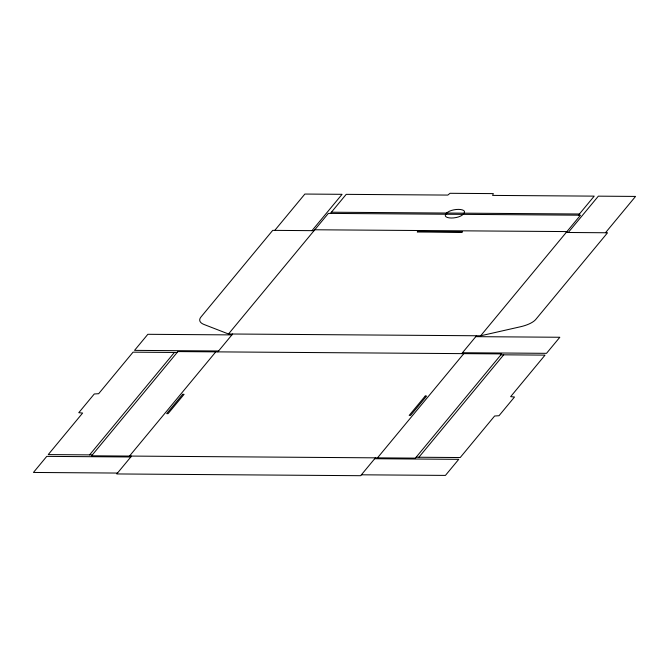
<?xml version="1.0" encoding="UTF-8"?>
<svg xmlns="http://www.w3.org/2000/svg" width="669" height="669" viewBox="0 0 669 669"><rect width="100%" height="100%" fill="white"/><g stroke="black" fill="none" stroke-linecap="round" stroke-linejoin="round"><path stroke-width="1" d="M274.783 230.379L304.863 194.052L342.068 194.319L311.988 230.646M89.579 454.887L174.392 352.463M228.505 333.982L328.354 213.394L580.5 215.201L480.651 335.788L228.505 333.982L204.037 324.49A22.169 8.379 -8.7 0 1 200.984 316.989L272.718 230.362L314.054 230.663M129.485 456.066L215.778 351.861M330.419 213.403L346.199 194.353L447.82 195.08L450.028 193.299L493.346 193.609L492.601 195.407L594.214 196.134L578.434 215.192M131.55 456.082L116.757 473.945L360.641 475.701L375.434 457.839M217.843 351.869L232.636 334.007M461.727 353.625L476.52 335.763M377.5 457.847L463.793 353.642M568.265 232.486L598.345 196.159L635.55 196.427L605.47 232.753M418.886 457.253L503.698 354.829M480.651 335.788L520.449 326.765A22.169 8.379 -8.7 0 0 535.802 319.397L607.536 232.77L566.2 232.469M331.406 212.215L579.421 213.996M314.798 229.768L566.944 231.583M231.9 334.901L147.849 334.299L134.536 350.372L218.587 350.982M475.776 336.658L559.828 337.26L546.514 353.332L462.463 352.73M177.143 352.479L133.056 352.162L98.661 393.698L94.27 393.982L78.766 412.706L82.638 413.049L48.243 454.586L92.33 454.903M500.939 354.804L545.034 355.122L510.639 396.658L514.511 397.001L499.007 415.725L494.617 416.009L460.222 457.546L416.126 457.228M130.815 456.977L46.763 456.375L33.45 472.448L117.501 473.058M374.69 458.725L458.742 459.335L445.429 475.408L361.377 474.806M177.887 351.585L91.594 455.798L415.39 458.123L501.683 353.909L177.887 351.585M182.712 394.3L166.681 413.651L168.061 413.668L184.092 394.309L182.712 394.3M417.74 231.407L417.247 232.001L462.028 232.327L462.522 231.725L417.74 231.407M446.8 213.043L445.813 214.239A9.241 3.487 -8.7 0 0 451.349 218.019A9.241 3.487 -8.7 0 0 463.04 214.356L464.027 213.168A9.241 3.487 -8.7 0 0 458.499 209.389A9.241 3.487 -8.7 0 0 446.8 213.043M425.216 396.04L409.185 415.399L410.565 415.407L426.588 396.056L425.216 396.04"/></g></svg>
